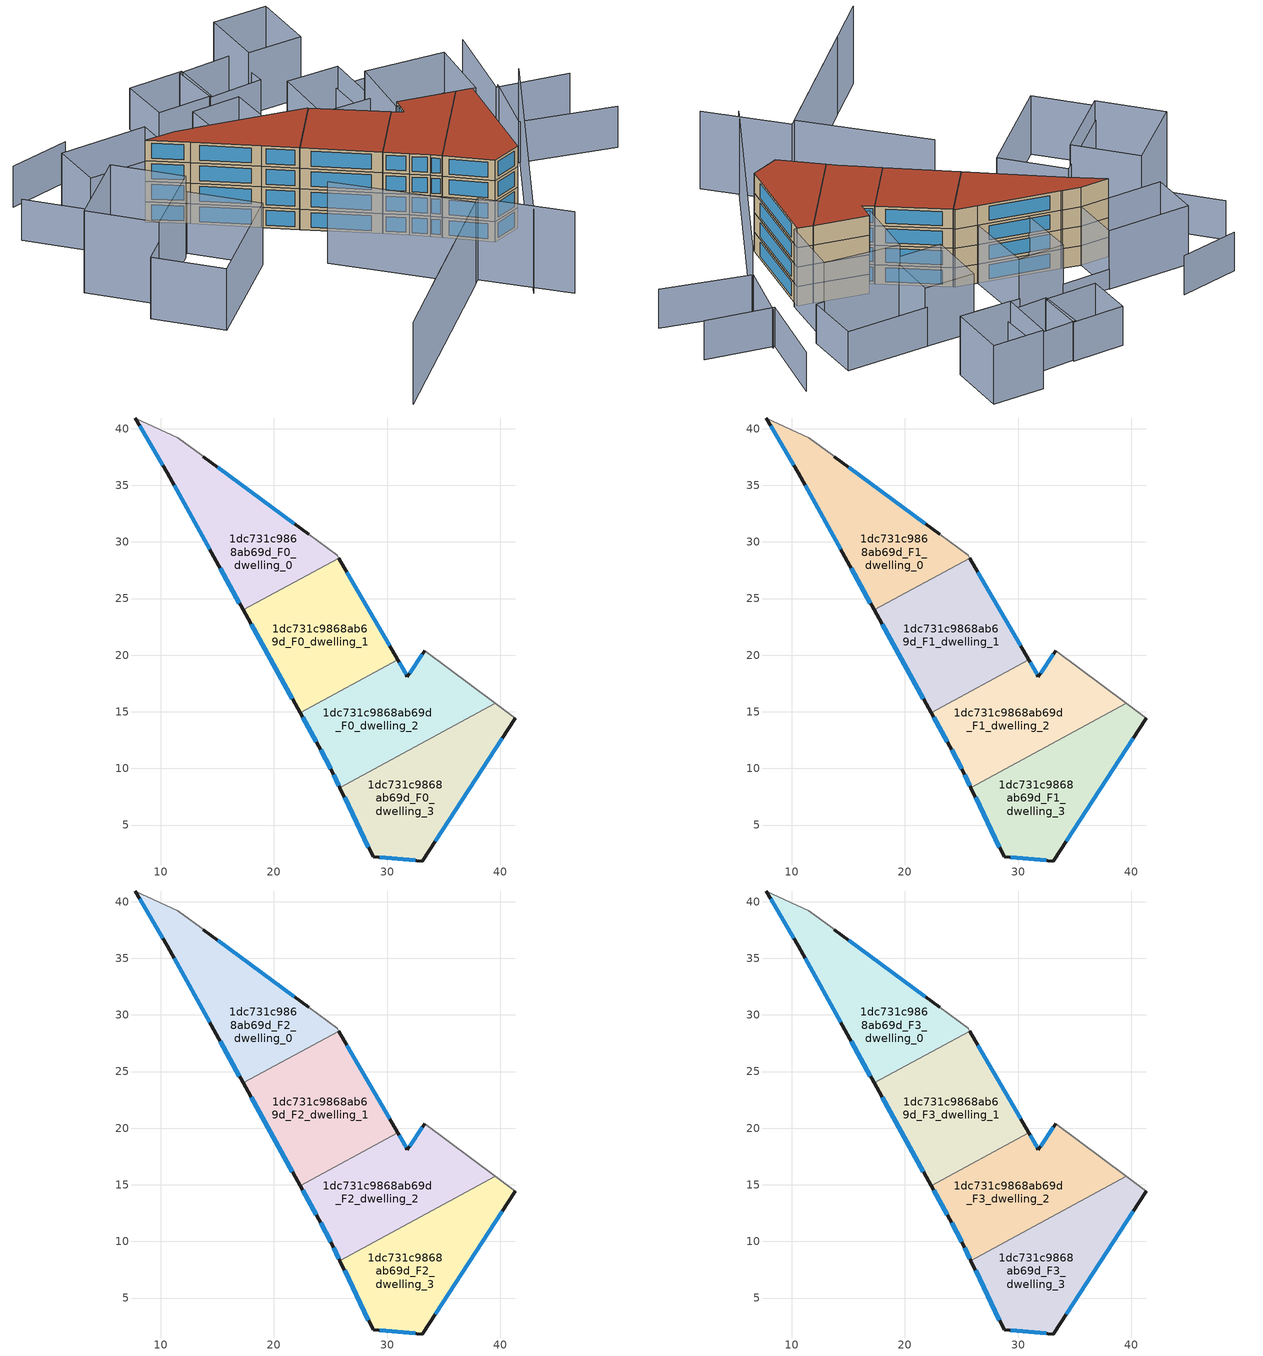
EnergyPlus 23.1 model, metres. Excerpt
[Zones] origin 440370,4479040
1dc731c9868ab69d_F0_dwelling_0
 floor ground (EU_floor_Construction): 23.08,30.67 25.57,28.82 25.71,28.58 17.28,24.01 14.91,28.3 10.58,36.1 7.73,40.95 11.5,39.19 13.61,37.64 13.73,37.55 z0
 wall outside (EU_wall_Construction): 23.08,30.67 13.73,37.55 / 7.73,40.95 10.58,36.1 14.91,28.3 17.28,24.01 z0:3
 wall adiabatic (EU_wall_Construction): 13.73,37.55 13.61,37.64 11.5,39.19 7.73,40.95 / 25.71,28.58 25.57,28.82 23.08,30.67 z0:3
 wall to 1dc731c9868ab69d_F0_dwelling_1 (EU_wall_Construction): 17.28,24.01 25.71,28.58 z0:3
 window (EU_Window_Construction): 21.78,31.63 15.03,36.6 / 15.24,27.7 16.95,24.61 / 11.18,35.02 14.31,29.38 / 8.13,40.28 10.18,36.77 z0.42:2.58
1dc731c9868ab69d_F0_dwelling_1
 floor ground (EU_floor_Construction): 25.71,28.58 30.93,19.58 22.31,14.91 17.28,24.01 z0
 wall outside (EU_wall_Construction): 17.28,24.01 22.31,14.91 / 30.93,19.58 25.71,28.58 z0:3
 wall to 1dc731c9868ab69d_F0_dwelling_2 (EU_wall_Construction): 22.31,14.91 30.93,19.58 z0:3
 window (EU_Window_Construction): 17.98,22.75 21.61,16.17 / 30.2,20.83 26.43,27.33 z0.42:2.58
1dc731c9868ab69d_F0_dwelling_2
 floor ground (EU_floor_Construction): 39.55,15.73 25.83,8.29 25.19,9.63 23.94,11.96 22.31,14.91 30.93,19.58 31.79,18.09 33.3,20.39 z0
 wall outside (EU_wall_Construction): 33.3,20.39 31.79,18.09 30.93,19.58 / 22.31,14.91 23.94,11.96 25.19,9.63 25.83,8.29 z0:3
 wall adiabatic (EU_wall_Construction): 39.55,15.73 33.3,20.39 z0:3
 wall to 1dc731c9868ab69d_F0_dwelling_3 (EU_wall_Construction): 25.83,8.29 39.55,15.73 z0:3
 window (EU_Window_Construction): 31.67,18.3 31.05,19.37 / 33.09,20.07 32,18.41 / 25.27,9.45 25.74,8.48 / 24.11,11.64 25.01,9.96 / 22.54,14.5 23.72,12.37 z0.42:2.58
1dc731c9868ab69d_F0_dwelling_3
 floor ground (EU_floor_Construction): 41.33,14.41 33.09,1.82 28.75,2.19 25.83,8.29 39.55,15.73 z0
 wall outside (EU_wall_Construction): 25.83,8.29 28.75,2.19 33.09,1.82 41.33,14.41 z0:3
 wall adiabatic (EU_wall_Construction): 41.33,14.41 39.55,15.73 z0:3
 window (EU_Window_Construction): 26.23,7.45 28.34,3.04 / 34.24,3.57 40.18,12.66 / 29.35,2.14 32.49,1.87 z0.42:2.58
1dc731c9868ab69d_F1_dwelling_0
 floor to 1dc731c9868ab69d_F0_dwelling_0 (EU_floor_Construction): 23.08,30.67 25.57,28.82 25.71,28.58 17.28,24.01 14.91,28.3 10.57,36.1 7.73,40.95 11.5,39.19 13.61,37.64 13.73,37.55 z3
 wall outside (EU_wall_Construction): 23.08,30.67 13.73,37.55 / 7.73,40.95 10.58,36.1 14.91,28.3 17.28,24.01 z3:6
 wall adiabatic (EU_wall_Construction): 13.73,37.55 13.61,37.64 11.5,39.19 7.73,40.95 / 25.71,28.58 25.57,28.82 23.08,30.67 z3:6
 wall to 1dc731c9868ab69d_F1_dwelling_1 (EU_wall_Construction): 17.28,24.01 25.71,28.58 z3:6
 window (EU_Window_Construction): 21.78,31.63 15.03,36.6 / 15.24,27.7 16.95,24.61 / 11.18,35.02 14.31,29.38 / 8.13,40.28 10.18,36.77 z3.42:5.58
1dc731c9868ab69d_F1_dwelling_1
 floor to 1dc731c9868ab69d_F0_dwelling_1 (EU_floor_Construction): 25.71,28.58 30.93,19.58 22.31,14.91 17.28,24.01 z3
 wall outside (EU_wall_Construction): 17.28,24.01 22.31,14.91 / 30.93,19.58 25.71,28.58 z3:6
 wall to 1dc731c9868ab69d_F1_dwelling_2 (EU_wall_Construction): 22.31,14.91 30.93,19.58 z3:6
 window (EU_Window_Construction): 17.98,22.75 21.61,16.17 / 30.2,20.83 26.43,27.33 z3.42:5.58
1dc731c9868ab69d_F1_dwelling_2
 floor to 1dc731c9868ab69d_F0_dwelling_2 (EU_floor_Construction): 39.55,15.73 25.83,8.29 25.19,9.63 23.94,11.96 22.31,14.91 30.93,19.58 31.79,18.09 33.3,20.39 z3
 wall outside (EU_wall_Construction): 33.3,20.39 31.79,18.09 30.93,19.58 / 22.31,14.91 23.94,11.96 25.19,9.63 25.83,8.29 z3:6
 wall adiabatic (EU_wall_Construction): 39.55,15.73 33.3,20.39 z3:6
 wall to 1dc731c9868ab69d_F1_dwelling_3 (EU_wall_Construction): 25.83,8.29 39.55,15.73 z3:6
 window (EU_Window_Construction): 31.67,18.3 31.05,19.37 / 33.09,20.07 32,18.41 / 25.27,9.45 25.74,8.48 / 24.11,11.64 25.01,9.96 / 22.54,14.5 23.72,12.37 z3.42:5.58
1dc731c9868ab69d_F1_dwelling_3
 floor to 1dc731c9868ab69d_F0_dwelling_3 (EU_floor_Construction): 41.33,14.41 33.09,1.82 28.75,2.19 25.83,8.29 39.55,15.73 z3
 wall outside (EU_wall_Construction): 25.83,8.29 28.75,2.19 33.09,1.82 41.33,14.41 z3:6
 wall adiabatic (EU_wall_Construction): 41.33,14.41 39.55,15.73 z3:6
 window (EU_Window_Construction): 26.23,7.45 28.34,3.04 / 34.24,3.57 40.18,12.66 / 29.35,2.14 32.49,1.87 z3.42:5.58
1dc731c9868ab69d_F2_dwelling_0
 floor to 1dc731c9868ab69d_F1_dwelling_0 (EU_floor_Construction): 23.08,30.67 25.57,28.82 25.71,28.58 17.28,24.01 14.91,28.3 10.57,36.1 7.73,40.95 11.5,39.19 13.61,37.64 13.73,37.55 z6
 wall outside (EU_wall_Construction): 23.08,30.67 13.73,37.55 / 7.73,40.95 10.58,36.1 14.91,28.3 17.28,24.01 z6:9
 wall adiabatic (EU_wall_Construction): 13.73,37.55 13.61,37.64 11.5,39.19 7.73,40.95 / 25.71,28.58 25.57,28.82 23.08,30.67 z6:9
 wall to 1dc731c9868ab69d_F2_dwelling_1 (EU_wall_Construction): 17.28,24.01 25.71,28.58 z6:9
 window (EU_Window_Construction): 21.78,31.63 15.03,36.6 / 15.24,27.7 16.95,24.61 / 11.18,35.02 14.31,29.38 / 8.13,40.28 10.18,36.77 z6.42:8.58
1dc731c9868ab69d_F2_dwelling_1
 floor to 1dc731c9868ab69d_F1_dwelling_1 (EU_floor_Construction): 25.71,28.58 30.93,19.58 22.31,14.91 17.28,24.01 z6
 wall outside (EU_wall_Construction): 17.28,24.01 22.31,14.91 / 30.93,19.58 25.71,28.58 z6:9
 wall to 1dc731c9868ab69d_F2_dwelling_2 (EU_wall_Construction): 22.31,14.91 30.93,19.58 z6:9
 window (EU_Window_Construction): 17.98,22.75 21.61,16.17 / 30.2,20.83 26.43,27.33 z6.42:8.58
1dc731c9868ab69d_F2_dwelling_2
 floor to 1dc731c9868ab69d_F1_dwelling_2 (EU_floor_Construction): 39.55,15.73 25.83,8.29 25.19,9.63 23.94,11.96 22.31,14.91 30.93,19.58 31.79,18.09 33.3,20.39 z6
 wall outside (EU_wall_Construction): 33.3,20.39 31.79,18.09 30.93,19.58 / 22.31,14.91 23.94,11.96 25.19,9.63 25.83,8.29 z6:9
 wall adiabatic (EU_wall_Construction): 39.55,15.73 33.3,20.39 z6:9
 wall to 1dc731c9868ab69d_F2_dwelling_3 (EU_wall_Construction): 25.83,8.29 39.55,15.73 z6:9
 window (EU_Window_Construction): 31.67,18.3 31.05,19.37 / 33.09,20.07 32,18.41 / 25.27,9.45 25.74,8.48 / 24.11,11.64 25.01,9.96 / 22.54,14.5 23.72,12.37 z6.42:8.58
1dc731c9868ab69d_F2_dwelling_3
 floor to 1dc731c9868ab69d_F1_dwelling_3 (EU_floor_Construction): 41.33,14.41 33.09,1.82 28.75,2.19 25.83,8.29 39.55,15.73 z6
 wall outside (EU_wall_Construction): 25.83,8.29 28.75,2.19 33.09,1.82 41.33,14.41 z6:9
 wall adiabatic (EU_wall_Construction): 41.33,14.41 39.55,15.73 z6:9
 window (EU_Window_Construction): 26.23,7.45 28.34,3.04 / 34.24,3.57 40.18,12.66 / 29.35,2.14 32.49,1.87 z6.42:8.58
1dc731c9868ab69d_F3_dwelling_0
 floor to 1dc731c9868ab69d_F2_dwelling_0 (EU_floor_Construction): 23.08,30.67 25.57,28.82 25.71,28.58 17.28,24.01 14.91,28.3 10.57,36.1 7.73,40.95 11.5,39.19 13.61,37.64 13.73,37.55 z9
 wall outside (EU_wall_Construction): 23.08,30.67 13.73,37.55 / 7.73,40.95 10.58,36.1 14.91,28.3 17.28,24.01 z9:12
 wall adiabatic (EU_wall_Construction): 13.73,37.55 13.61,37.64 11.5,39.19 7.73,40.95 / 25.71,28.58 25.57,28.82 23.08,30.67 z9:12
 wall to 1dc731c9868ab69d_F3_dwelling_1 (EU_wall_Construction): 17.28,24.01 25.71,28.58 z9:12
 window (EU_Window_Construction): 21.78,31.63 15.03,36.6 / 15.24,27.7 16.95,24.61 / 11.18,35.02 14.31,29.38 / 8.13,40.28 10.18,36.77 z9.42:11.58
 roof outside (EU_roof_Construction): 25.71,28.58 25.57,28.82 23.08,30.67 13.73,37.55 13.61,37.64 11.5,39.19 7.73,40.95 10.58,36.1 14.91,28.3 17.28,24.01 z12
1dc731c9868ab69d_F3_dwelling_1
 floor to 1dc731c9868ab69d_F2_dwelling_1 (EU_floor_Construction): 25.71,28.58 30.93,19.58 22.31,14.91 17.28,24.01 z9
 wall outside (EU_wall_Construction): 17.28,24.01 22.31,14.91 / 30.93,19.58 25.71,28.58 z9:12
 wall to 1dc731c9868ab69d_F3_dwelling_2 (EU_wall_Construction): 22.31,14.91 30.93,19.58 z9:12
 window (EU_Window_Construction): 17.98,22.75 21.61,16.17 / 30.2,20.83 26.43,27.33 z9.42:11.58
 roof outside (EU_roof_Construction): 30.93,19.58 25.71,28.58 17.28,24.01 22.31,14.91 z12
1dc731c9868ab69d_F3_dwelling_2
 floor to 1dc731c9868ab69d_F2_dwelling_2 (EU_floor_Construction): 39.55,15.73 25.83,8.29 25.19,9.63 23.94,11.96 22.31,14.91 30.93,19.58 31.79,18.09 33.3,20.39 z9
 wall outside (EU_wall_Construction): 33.3,20.39 31.79,18.09 30.93,19.58 / 22.31,14.91 23.94,11.96 25.19,9.63 25.83,8.29 z9:12
 wall adiabatic (EU_wall_Construction): 39.55,15.73 33.3,20.39 z9:12
 wall to 1dc731c9868ab69d_F3_dwelling_3 (EU_wall_Construction): 25.83,8.29 39.55,15.73 z9:12
 window (EU_Window_Construction): 31.67,18.3 31.05,19.37 / 33.09,20.07 32,18.41 / 25.27,9.45 25.74,8.48 / 24.11,11.64 25.01,9.96 / 22.54,14.5 23.72,12.37 z9.42:11.58
 roof outside (EU_roof_Construction): 39.55,15.73 33.3,20.39 31.79,18.09 30.93,19.58 22.31,14.91 23.94,11.96 25.19,9.63 25.83,8.29 z12
1dc731c9868ab69d_F3_dwelling_3
 floor to 1dc731c9868ab69d_F2_dwelling_3 (EU_floor_Construction): 41.33,14.41 33.09,1.82 28.75,2.19 25.83,8.29 39.55,15.73 z9
 wall outside (EU_wall_Construction): 25.83,8.29 28.75,2.19 33.09,1.82 41.33,14.41 z9:12
 wall adiabatic (EU_wall_Construction): 41.33,14.41 39.55,15.73 z9:12
 window (EU_Window_Construction): 26.23,7.45 28.34,3.04 / 34.24,3.57 40.18,12.66 / 29.35,2.14 32.49,1.87 z9.42:11.58
 roof outside (EU_roof_Construction): 33.09,1.82 41.33,14.41 39.55,15.73 25.83,8.29 28.75,2.19 z12
shading: 7.7,23.03 -7.81,17.77 / -7.81,17.77 -10.99,27.16 / -10.99,27.16 4.52,32.42 / 4.52,32.42 7.7,23.03 / 3.3,50.65 14.4,45.68 / 14.4,45.68 11.5,39.19 / 11.5,39.19 0.4,44.16 / 0.4,44.16 3.3,50.65 / 36.41,26.26 29.81,29.42 / 29.81,29.42 33.56,37.25 / 33.56,37.25 40.16,34.08 / 40.16,34.08 36.41,26.26 / 16.8,33.34 20.81,42.78 / 20.81,42.78 27.09,40.11 / 27.09,40.11 23.08,30.67 / 23.08,30.67 16.8,33.34 / 43.38,41.93 36.44,45.11 / 36.44,45.11 40.03,52.93 / 40.03,52.93 46.97,49.74 / 46.97,49.74 43.38,41.93 z0:9; 12.6,16.5 19.02,-1.52 / 19.02,-1.52 -9.13,-11.55 / 21.39,-8.77 48.56,12.31 / -1.44,-8.79 20.01,-1.15 / 20.01,-1.15 24.23,-13 / -10.6,37.59 0.44,41.24 / 0.44,41.24 3.53,31.91 / 3.53,31.91 -7.52,28.26 / -7.52,28.26 -10.6,37.59 / 37.03,27.84 46.5,22.28 / 46.5,22.28 41.74,14.17 / 41.74,14.17 32.27,19.73 / 32.27,19.73 37.03,27.84 z0:12; -4.62,51.21 -1.16,40.71 / 9.89,54.63 1.26,56.61 / 56.27,2.59 46.15,10.67 / 46.15,10.67 51.93,17.9 / 59.38,12.04 51.34,17.69 / 51.34,17.69 58.34,27.64 / 39.87,34.24 50.95,29.25 / 50.95,29.25 47.59,21.79 / 47.59,21.79 36.51,26.79 / 36.51,26.79 39.87,34.24 / 31.56,52.2 38.58,49.43 / 38.58,49.43 36.03,42.98 / 36.03,42.98 29.02,45.74 / 29.02,45.74 31.56,52.2 / 25.02,55.27 32.09,52.25 / 32.09,52.25 29.38,45.91 / 29.38,45.91 22.31,48.93 / 22.31,48.93 25.02,55.27 z0:6; 33.53,37.08 28.51,26.72 / 28.51,26.72 22.09,29.83 / 22.09,29.83 27.11,40.19 / 27.11,40.19 33.53,37.08 / 11.26,38.64 14.35,45.71 / 14.35,45.71 20.91,42.84 / 20.91,42.84 17.81,35.77 / 17.81,35.77 11.26,38.64 z0:3
[Building]
EU S2 Campaign: North Axis=0; Terrain=City; Solar Distribution=FullExterior
[Site:Location]
Madrid: Latitude=40.5; Longitude=-3.5; Time Zone=1; Elevation=609
[SizingPeriod:WeatherFileDays]
AnnualSizingPeriod: Begin Month=1; Begin Day of Month=1; End Month=12; End Day of Month=31; Day of Week for Start Day=Monday; Use Weather File Daylight Saving Period=No; Use Weather File Rain and Snow Indicators=No
[MATERIAL]
EU_InternalMass_Material: Roughness=MediumRough; Thickness=0.1; Conductivity=1; Density=1800; Specific Heat=900; Thermal Absorptance=0.9; Solar Absorptance=0.7; Visible Absorptance=0.7
[MATERIAL:NOMASS] Roughness=MediumRough; Thermal Absorptance=0.9; Solar Absorptance=0.7; Visible Absorptance=0.7
Name | Thermal Resistance
EU_wall_NoMass | 1.60022
EU_roof_NoMass | 1.57597
EU_floor_NoMass | 0.470652
[WINDOWMATERIAL:SIMPLEGLAZINGSYSTEM]
EU_Window_SimpleGlazing: UFactor=3.28802; Solar Heat Gain Coefficient=0.85; Visible Transmittance=0.85
[CONSTRUCTION]
EU_wall_Construction: EU_wall_NoMass
EU_roof_Construction: EU_roof_NoMass
EU_floor_Construction: EU_floor_NoMass
EU_InternalMass_Construction: EU_InternalMass_Material
EU_Window_Construction: EU_Window_SimpleGlazing
[ZONE] Type=1; Multiplier=1; Ceiling Height=autocalculate; Floor Area=autocalculate; Part of Total Floor Area=Yes
Name | Volume
1dc731c9868ab69d_F0_dwelling_0 | 302.432
1dc731c9868ab69d_F1_dwelling_0; 1dc731c9868ab69d_F2_dwelling_0; 1dc731c9868ab69d_F3_dwelling_0 | 302.433
1dc731c9868ab69d_F0_dwelling_1; 1dc731c9868ab69d_F1_dwelling_1; 1dc731c9868ab69d_F2_dwelling_1; 1dc731c9868ab69d_F3_dwelling_1 | 302.422
1dc731c9868ab69d_F0_dwelling_2; 1dc731c9868ab69d_F1_dwelling_2; 1dc731c9868ab69d_F2_dwelling_2; 1dc731c9868ab69d_F3_dwelling_2 | 302.457
1dc731c9868ab69d_F0_dwelling_3 | 302.435
1dc731c9868ab69d_F1_dwelling_3; 1dc731c9868ab69d_F2_dwelling_3; 1dc731c9868ab69d_F3_dwelling_3 | 302.436
[INTERNALMASS] Construction=EU_InternalMass_Construction
Name | Zone or ZoneList | Surface Area
1dc731c9868ab69d_F0_dwelling_0_EU_InternalMass | 1dc731c9868ab69d_F0_dwelling_0 | 100.811
1dc731c9868ab69d_F0_dwelling_1_EU_InternalMass | 1dc731c9868ab69d_F0_dwelling_1 | 100.807
1dc731c9868ab69d_F0_dwelling_2_EU_InternalMass | 1dc731c9868ab69d_F0_dwelling_2 | 100.819
1dc731c9868ab69d_F0_dwelling_3_EU_InternalMass | 1dc731c9868ab69d_F0_dwelling_3 | 100.812
1dc731c9868ab69d_F1_dwelling_0_EU_InternalMass | 1dc731c9868ab69d_F1_dwelling_0 | 100.811
1dc731c9868ab69d_F1_dwelling_1_EU_InternalMass | 1dc731c9868ab69d_F1_dwelling_1 | 100.807
1dc731c9868ab69d_F1_dwelling_2_EU_InternalMass | 1dc731c9868ab69d_F1_dwelling_2 | 100.819
1dc731c9868ab69d_F1_dwelling_3_EU_InternalMass | 1dc731c9868ab69d_F1_dwelling_3 | 100.812
1dc731c9868ab69d_F2_dwelling_0_EU_InternalMass | 1dc731c9868ab69d_F2_dwelling_0 | 100.811
1dc731c9868ab69d_F2_dwelling_1_EU_InternalMass | 1dc731c9868ab69d_F2_dwelling_1 | 100.807
1dc731c9868ab69d_F2_dwelling_2_EU_InternalMass | 1dc731c9868ab69d_F2_dwelling_2 | 100.819
1dc731c9868ab69d_F2_dwelling_3_EU_InternalMass | 1dc731c9868ab69d_F2_dwelling_3 | 100.812
1dc731c9868ab69d_F3_dwelling_0_EU_InternalMass | 1dc731c9868ab69d_F3_dwelling_0 | 100.811
1dc731c9868ab69d_F3_dwelling_1_EU_InternalMass | 1dc731c9868ab69d_F3_dwelling_1 | 100.807
1dc731c9868ab69d_F3_dwelling_2_EU_InternalMass | 1dc731c9868ab69d_F3_dwelling_2 | 100.819
1dc731c9868ab69d_F3_dwelling_3_EU_InternalMass | 1dc731c9868ab69d_F3_dwelling_3 | 100.812
[OTHEREQUIPMENT] Fuel Type=Electricity; Design Level Calculation Method=Watts/Area; Power per Zone Floor Area=1; Fraction Latent=0; Fraction Radiant=0; Fraction Lost=0; Carbon Dioxide Generation Rate=0; EndUse Subcategory=EU_Step8_InternalGains
Name | Zone or ZoneList or Space or SpaceList | Schedule
EU_Step8_InternalGain_1dc731c9868ab69d_F0_dwelling_0_f000 | 1dc731c9868ab69d_F0_dwelling_0 | EU_Step8_GainSchedule_1dc731c9868ab69d_F0_dwelling_0_f000
EU_Step8_InternalGain_1dc731c9868ab69d_F0_dwelling_1_f000 | 1dc731c9868ab69d_F0_dwelling_1 | EU_Step8_GainSchedule_1dc731c9868ab69d_F0_dwelling_1_f000
EU_Step8_InternalGain_1dc731c9868ab69d_F0_dwelling_2_f000 | 1dc731c9868ab69d_F0_dwelling_2 | EU_Step8_GainSchedule_1dc731c9868ab69d_F0_dwelling_2_f000
EU_Step8_InternalGain_1dc731c9868ab69d_F0_dwelling_3_f000 | 1dc731c9868ab69d_F0_dwelling_3 | EU_Step8_GainSchedule_1dc731c9868ab69d_F0_dwelling_3_f000
EU_Step8_InternalGain_1dc731c9868ab69d_F1_dwelling_0_f000 | 1dc731c9868ab69d_F1_dwelling_0 | EU_Step8_GainSchedule_1dc731c9868ab69d_F1_dwelling_0_f000
EU_Step8_InternalGain_1dc731c9868ab69d_F1_dwelling_1_f000 | 1dc731c9868ab69d_F1_dwelling_1 | EU_Step8_GainSchedule_1dc731c9868ab69d_F1_dwelling_1_f000
EU_Step8_InternalGain_1dc731c9868ab69d_F1_dwelling_2_f000 | 1dc731c9868ab69d_F1_dwelling_2 | EU_Step8_GainSchedule_1dc731c9868ab69d_F1_dwelling_2_f000
EU_Step8_InternalGain_1dc731c9868ab69d_F1_dwelling_3_f000 | 1dc731c9868ab69d_F1_dwelling_3 | EU_Step8_GainSchedule_1dc731c9868ab69d_F1_dwelling_3_f000
EU_Step8_InternalGain_1dc731c9868ab69d_F2_dwelling_0_f000 | 1dc731c9868ab69d_F2_dwelling_0 | EU_Step8_GainSchedule_1dc731c9868ab69d_F2_dwelling_0_f000
EU_Step8_InternalGain_1dc731c9868ab69d_F2_dwelling_1_f000 | 1dc731c9868ab69d_F2_dwelling_1 | EU_Step8_GainSchedule_1dc731c9868ab69d_F2_dwelling_1_f000
EU_Step8_InternalGain_1dc731c9868ab69d_F2_dwelling_2_f000 | 1dc731c9868ab69d_F2_dwelling_2 | EU_Step8_GainSchedule_1dc731c9868ab69d_F2_dwelling_2_f000
EU_Step8_InternalGain_1dc731c9868ab69d_F2_dwelling_3_f000 | 1dc731c9868ab69d_F2_dwelling_3 | EU_Step8_GainSchedule_1dc731c9868ab69d_F2_dwelling_3_f000
EU_Step8_InternalGain_1dc731c9868ab69d_F3_dwelling_0_f000 | 1dc731c9868ab69d_F3_dwelling_0 | EU_Step8_GainSchedule_1dc731c9868ab69d_F3_dwelling_0_f000
EU_Step8_InternalGain_1dc731c9868ab69d_F3_dwelling_1_f000 | 1dc731c9868ab69d_F3_dwelling_1 | EU_Step8_GainSchedule_1dc731c9868ab69d_F3_dwelling_1_f000
EU_Step8_InternalGain_1dc731c9868ab69d_F3_dwelling_2_f000 | 1dc731c9868ab69d_F3_dwelling_2 | EU_Step8_GainSchedule_1dc731c9868ab69d_F3_dwelling_2_f000
EU_Step8_InternalGain_1dc731c9868ab69d_F3_dwelling_3_f000 | 1dc731c9868ab69d_F3_dwelling_3 | EU_Step8_GainSchedule_1dc731c9868ab69d_F3_dwelling_3_f000
[ZONEVENTILATION:DESIGNFLOWRATE] Schedule=EU_AlwaysOn; Design Flow Rate Calculation Method=AirChanges/Hour; Air Changes per Hour=0.480704; Ventilation Type=Natural; Fan Pressure Rise=0; Fan Total Efficiency=1; Constant Term Coefficient=1; Temperature Term Coefficient=0; Velocity Term Coefficient=0; Velocity Squared Term Coefficient=0; Minimum Indoor Temperature=-100; Maximum Indoor Temperature=100; Delta Temperature=-100; Minimum Outdoor Temperature=-100; Maximum Outdoor Temperature=100; Maximum Wind Speed=40
Name | Zone or ZoneList or Space or SpaceList
EU_ConstantAir_1dc731c9868ab69d_F0_dwelling_0 | 1dc731c9868ab69d_F0_dwelling_0
EU_ConstantAir_1dc731c9868ab69d_F0_dwelling_1 | 1dc731c9868ab69d_F0_dwelling_1
EU_ConstantAir_1dc731c9868ab69d_F0_dwelling_2 | 1dc731c9868ab69d_F0_dwelling_2
EU_ConstantAir_1dc731c9868ab69d_F0_dwelling_3 | 1dc731c9868ab69d_F0_dwelling_3
EU_ConstantAir_1dc731c9868ab69d_F1_dwelling_0 | 1dc731c9868ab69d_F1_dwelling_0
EU_ConstantAir_1dc731c9868ab69d_F1_dwelling_1 | 1dc731c9868ab69d_F1_dwelling_1
EU_ConstantAir_1dc731c9868ab69d_F1_dwelling_2 | 1dc731c9868ab69d_F1_dwelling_2
EU_ConstantAir_1dc731c9868ab69d_F1_dwelling_3 | 1dc731c9868ab69d_F1_dwelling_3
EU_ConstantAir_1dc731c9868ab69d_F2_dwelling_0 | 1dc731c9868ab69d_F2_dwelling_0
EU_ConstantAir_1dc731c9868ab69d_F2_dwelling_1 | 1dc731c9868ab69d_F2_dwelling_1
EU_ConstantAir_1dc731c9868ab69d_F2_dwelling_2 | 1dc731c9868ab69d_F2_dwelling_2
EU_ConstantAir_1dc731c9868ab69d_F2_dwelling_3 | 1dc731c9868ab69d_F2_dwelling_3
EU_ConstantAir_1dc731c9868ab69d_F3_dwelling_0 | 1dc731c9868ab69d_F3_dwelling_0
EU_ConstantAir_1dc731c9868ab69d_F3_dwelling_1 | 1dc731c9868ab69d_F3_dwelling_1
EU_ConstantAir_1dc731c9868ab69d_F3_dwelling_2 | 1dc731c9868ab69d_F3_dwelling_2
EU_ConstantAir_1dc731c9868ab69d_F3_dwelling_3 | 1dc731c9868ab69d_F3_dwelling_3
[HVACTEMPLATE:THERMOSTAT] Constant Heating Setpoint=20; Constant Cooling Setpoint=50
EU_HeatOnly_1dc731c9868ab69d_F0_dwelling_0; EU_HeatOnly_1dc731c9868ab69d_F0_dwelling_1; EU_HeatOnly_1dc731c9868ab69d_F0_dwelling_2; EU_HeatOnly_1dc731c9868ab69d_F0_dwelling_3; EU_HeatOnly_1dc731c9868ab69d_F1_dwelling_0; EU_HeatOnly_1dc731c9868ab69d_F1_dwelling_1; EU_HeatOnly_1dc731c9868ab69d_F1_dwelling_2; EU_HeatOnly_1dc731c9868ab69d_F1_dwelling_3; EU_HeatOnly_1dc731c9868ab69d_F2_dwelling_0; EU_HeatOnly_1dc731c9868ab69d_F2_dwelling_1; EU_HeatOnly_1dc731c9868ab69d_F2_dwelling_2; EU_HeatOnly_1dc731c9868ab69d_F2_dwelling_3; EU_HeatOnly_1dc731c9868ab69d_F3_dwelling_0; EU_HeatOnly_1dc731c9868ab69d_F3_dwelling_1; EU_HeatOnly_1dc731c9868ab69d_F3_dwelling_2; EU_HeatOnly_1dc731c9868ab69d_F3_dwelling_3
[HVACTEMPLATE:ZONE:IDEALLOADSAIRSYSTEM] System Availability Schedule=EU_AlwaysOn; Maximum Heating Supply Air Temperature=50; Minimum Cooling Supply Air Temperature=13; Maximum Heating Supply Air Humidity Ratio=0.0156; Minimum Cooling Supply Air Humidity Ratio=0.0077; Heating Limit=NoLimit; Cooling Limit=NoLimit; Heating Availability Schedule=EU_AlwaysOn; Cooling Availability Schedule=EU_CoolingOff; Dehumidification Control Type=ConstantSensibleHeatRatio; Cooling Sensible Heat Ratio=0.7; Dehumidification Setpoint=60; Humidification Control Type=None; Humidification Setpoint=30; Outdoor Air Method=None; Outdoor Air Flow Rate per Person=0.00944; Outdoor Air Flow Rate per Zone Floor Area=0; Outdoor Air Flow Rate per Zone=0; Demand Controlled Ventilation Type=None; Outdoor Air Economizer Type=NoEconomizer; Heat Recovery Type=None; Sensible Heat Recovery Effectiveness=0.7; Latent Heat Recovery Effectiveness=0.65
Name | Template Thermostat
1dc731c9868ab69d_F0_dwelling_0 | EU_HeatOnly_1dc731c9868ab69d_F0_dwelling_0
1dc731c9868ab69d_F0_dwelling_1 | EU_HeatOnly_1dc731c9868ab69d_F0_dwelling_1
1dc731c9868ab69d_F0_dwelling_2 | EU_HeatOnly_1dc731c9868ab69d_F0_dwelling_2
1dc731c9868ab69d_F0_dwelling_3 | EU_HeatOnly_1dc731c9868ab69d_F0_dwelling_3
1dc731c9868ab69d_F1_dwelling_0 | EU_HeatOnly_1dc731c9868ab69d_F1_dwelling_0
1dc731c9868ab69d_F1_dwelling_1 | EU_HeatOnly_1dc731c9868ab69d_F1_dwelling_1
1dc731c9868ab69d_F1_dwelling_2 | EU_HeatOnly_1dc731c9868ab69d_F1_dwelling_2
1dc731c9868ab69d_F1_dwelling_3 | EU_HeatOnly_1dc731c9868ab69d_F1_dwelling_3
1dc731c9868ab69d_F2_dwelling_0 | EU_HeatOnly_1dc731c9868ab69d_F2_dwelling_0
1dc731c9868ab69d_F2_dwelling_1 | EU_HeatOnly_1dc731c9868ab69d_F2_dwelling_1
1dc731c9868ab69d_F2_dwelling_2 | EU_HeatOnly_1dc731c9868ab69d_F2_dwelling_2
1dc731c9868ab69d_F2_dwelling_3 | EU_HeatOnly_1dc731c9868ab69d_F2_dwelling_3
1dc731c9868ab69d_F3_dwelling_0 | EU_HeatOnly_1dc731c9868ab69d_F3_dwelling_0
1dc731c9868ab69d_F3_dwelling_1 | EU_HeatOnly_1dc731c9868ab69d_F3_dwelling_1
1dc731c9868ab69d_F3_dwelling_2 | EU_HeatOnly_1dc731c9868ab69d_F3_dwelling_2
1dc731c9868ab69d_F3_dwelling_3 | EU_HeatOnly_1dc731c9868ab69d_F3_dwelling_3
[SIZING:ZONE] Zone Cooling Design Supply Air Temperature Input Method=SupplyAirTemperature; Zone Cooling Design Supply Air Temperature=13; Zone Heating Design Supply Air Temperature Input Method=SupplyAirTemperature; Zone Heating Design Supply Air Temperature=50; Zone Cooling Design Supply Air Humidity Ratio=0.008; Zone Heating Design Supply Air Humidity Ratio=0.008; Cooling Design Air Flow Method=DesignDay; Cooling Design Air Flow Rate=0; Cooling Minimum Air Flow per Zone Floor Area=0.000762; Cooling Minimum Air Flow=0; Cooling Minimum Air Flow Fraction=0.2; Heating Design Air Flow Method=DesignDay; Heating Design Air Flow Rate=0; Heating Maximum Air Flow per Zone Floor Area=0.002032; Heating Maximum Air Flow=0.141576; Heating Maximum Air Flow Fraction=0.3; Account for Dedicated Outdoor Air System=No; Dedicated Outdoor Air System Control Strategy=NeutralSupplyAir; Dedicated Outdoor Air Low Setpoint Temperature for Design=autosize; Dedicated Outdoor Air High Setpoint Temperature for Design=autosize; Zone Load Sizing Method=Sensible Load Only No Latent Load; Zone Latent Cooling Design Supply Air Humidity Ratio Input Method=HumidityRatioDifference; Zone Cooling Design Supply Air Humidity Ratio Difference=0.005; Zone Latent Heating Design Supply Air Humidity Ratio Input Method=HumidityRatioDifference; Zone Humidification Design Supply Air Humidity Ratio Difference=0.005
1dc731c9868ab69d_F0_dwelling_0; 1dc731c9868ab69d_F0_dwelling_1; 1dc731c9868ab69d_F0_dwelling_2; 1dc731c9868ab69d_F0_dwelling_3; 1dc731c9868ab69d_F1_dwelling_0; 1dc731c9868ab69d_F1_dwelling_1; 1dc731c9868ab69d_F1_dwelling_2; 1dc731c9868ab69d_F1_dwelling_3; 1dc731c9868ab69d_F2_dwelling_0; 1dc731c9868ab69d_F2_dwelling_1; 1dc731c9868ab69d_F2_dwelling_2; 1dc731c9868ab69d_F2_dwelling_3; 1dc731c9868ab69d_F3_dwelling_0; 1dc731c9868ab69d_F3_dwelling_1; 1dc731c9868ab69d_F3_dwelling_2; 1dc731c9868ab69d_F3_dwelling_3
[SCHEDULE:CONSTANT]
Name | Hourly Value
EU_AlwaysOn | 1
EU_CoolingOff | 0
[SCHEDULE:FILE] Column Number=1; Rows to Skip at Top=0; Number of Hours of Data=8760; Column Separator=Comma; Interpolate to Timestep=No; Minutes per Item=60; Adjust Schedule for Daylight Savings=Yes
Name | File
EU_Step8_GainSchedule_1dc731c9868ab69d_F0_dwelling_0_f000 | ../../schedules/1dc731c9868ab69d/1dc731c9868ab69d_F0_dwelling_0_f000_gain.csv
EU_Step8_GainSchedule_1dc731c9868ab69d_F0_dwelling_1_f000 | ../../schedules/1dc731c9868ab69d/1dc731c9868ab69d_F0_dwelling_1_f000_gain.csv
EU_Step8_GainSchedule_1dc731c9868ab69d_F0_dwelling_2_f000 | ../../schedules/1dc731c9868ab69d/1dc731c9868ab69d_F0_dwelling_2_f000_gain.csv
EU_Step8_GainSchedule_1dc731c9868ab69d_F0_dwelling_3_f000 | ../../schedules/1dc731c9868ab69d/1dc731c9868ab69d_F0_dwelling_3_f000_gain.csv
EU_Step8_GainSchedule_1dc731c9868ab69d_F1_dwelling_0_f000 | ../../schedules/1dc731c9868ab69d/1dc731c9868ab69d_F1_dwelling_0_f000_gain.csv
EU_Step8_GainSchedule_1dc731c9868ab69d_F1_dwelling_1_f000 | ../../schedules/1dc731c9868ab69d/1dc731c9868ab69d_F1_dwelling_1_f000_gain.csv
EU_Step8_GainSchedule_1dc731c9868ab69d_F1_dwelling_2_f000 | ../../schedules/1dc731c9868ab69d/1dc731c9868ab69d_F1_dwelling_2_f000_gain.csv
EU_Step8_GainSchedule_1dc731c9868ab69d_F1_dwelling_3_f000 | ../../schedules/1dc731c9868ab69d/1dc731c9868ab69d_F1_dwelling_3_f000_gain.csv
EU_Step8_GainSchedule_1dc731c9868ab69d_F2_dwelling_0_f000 | ../../schedules/1dc731c9868ab69d/1dc731c9868ab69d_F2_dwelling_0_f000_gain.csv
EU_Step8_GainSchedule_1dc731c9868ab69d_F2_dwelling_1_f000 | ../../schedules/1dc731c9868ab69d/1dc731c9868ab69d_F2_dwelling_1_f000_gain.csv
EU_Step8_GainSchedule_1dc731c9868ab69d_F2_dwelling_2_f000 | ../../schedules/1dc731c9868ab69d/1dc731c9868ab69d_F2_dwelling_2_f000_gain.csv
EU_Step8_GainSchedule_1dc731c9868ab69d_F2_dwelling_3_f000 | ../../schedules/1dc731c9868ab69d/1dc731c9868ab69d_F2_dwelling_3_f000_gain.csv
EU_Step8_GainSchedule_1dc731c9868ab69d_F3_dwelling_0_f000 | ../../schedules/1dc731c9868ab69d/1dc731c9868ab69d_F3_dwelling_0_f000_gain.csv
EU_Step8_GainSchedule_1dc731c9868ab69d_F3_dwelling_1_f000 | ../../schedules/1dc731c9868ab69d/1dc731c9868ab69d_F3_dwelling_1_f000_gain.csv
EU_Step8_GainSchedule_1dc731c9868ab69d_F3_dwelling_2_f000 | ../../schedules/1dc731c9868ab69d/1dc731c9868ab69d_F3_dwelling_2_f000_gain.csv
EU_Step8_GainSchedule_1dc731c9868ab69d_F3_dwelling_3_f000 | ../../schedules/1dc731c9868ab69d/1dc731c9868ab69d_F3_dwelling_3_f000_gain.csv
